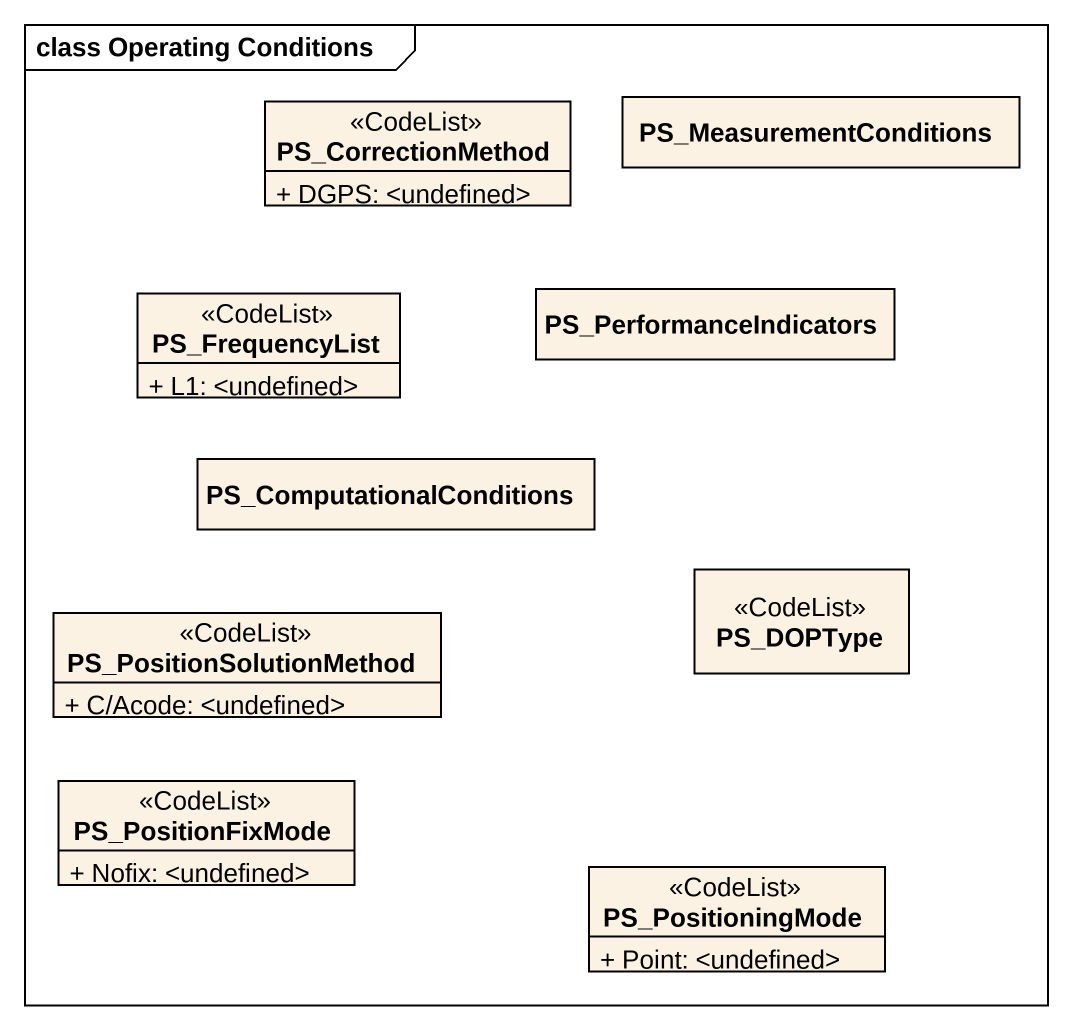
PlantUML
@startuml
mainframe class Operating Conditions
hide circle
hide empty members
skinparam classAttributeIconSize 0
class PS_CorrectionMethod <<CodeList>> {
  + DGPS: <undefined>
}
class PS_MeasurementConditions
class PS_FrequencyList <<CodeList>> {
  + L1: <undefined>
}
class PS_PerformanceIndicators
class PS_ComputationalConditions
class PS_DOPType <<CodeList>>
class PS_PositionSolutionMethod <<CodeList>> {
  + C/Acode: <undefined>
}
class PS_PositionFixMode <<CodeList>> {
  + Nofix: <undefined>
}
class PS_PositioningMode <<CodeList>> {
  + Point: <undefined>
}
@enduml
